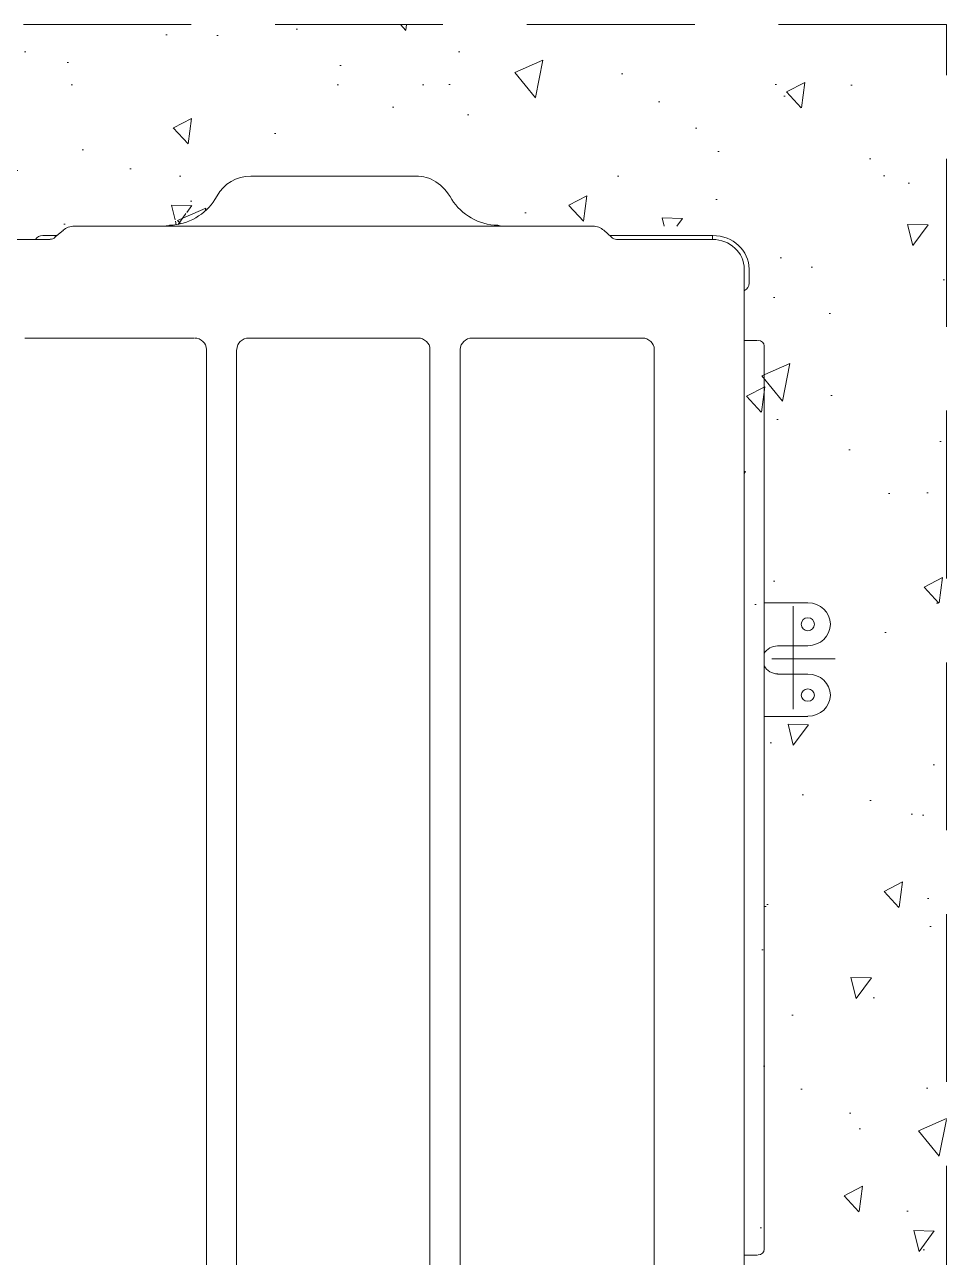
# Model space of a CAD drawing. Header units: millimetres. Extents: x -44713 to 26888, y -13000 to 43000.
# Drawn here: x 13656.7 to 14000, y 20020.9 to 20480 of the extents above; entities that cross this region are included whole.
import ezdxf

# ---------------------------------------------------------------- set-up
doc = ezdxf.new("R2010")
doc.units = ezdxf.units.MM
doc.header["$MEASUREMENT"] = 0
doc.linetypes.add('1735 X DT-5BR-RFP$0$DASH2', pattern=[0.375, 0.25, -0.125])
doc.layers.add('00-First Floor Projection', color=1, linetype='Continuous')
doc.layers.add('1735 X DT-5BR-RFP$0$0-MEP', color=251, linetype='Continuous', lineweight=20)

# ---------------------------------------------------------------- blocks, each defined once
blk = doc.blocks.new('1735 X DT-5BR-RFP$0$CU')
at = {"lineweight": 9, "ltscale": 0.1}
h = blk.add_hatch(dxfattribs=at)
h.set_pattern_fill('AR-CONC', color=256, scale=0.5, angle=32.50811999183522)
h.set_pattern_definition([(82.50811999183522, (0, 0), (81.10254330095633, 42.23392577497985), [9.525, -104.775]), (27.50811999183522, (0, 0), (-66.1994597641496, 71.09033509234848), [7.62, -83.820292085]), (132.9595646918352, (6.758523744466583, 3.519482244955815), (14.90308542681691, 113.3242574543215), [8.0950044, -89.0451223]), (78.69231999183522, (-13.65044587371189, 21.42020838948263), (125.5997257437213, 55.11406200192461), [14.2875, -157.1625]), (129.1436776018352, (-3.183817869457497, 26.01305301841987), (33.61750201465298, 168.1218785817081), [12.14251157, -133.56780408]), (23.6922711618352, (-13.65044587371189, 21.42020838948263), (33.61750202360966, 168.1218785801892), [11.429983535, -125.72986596]), (53.50811999183522, (0.4722697894573944, 22.89037922896792), (91.40900410328017, -2.380665639056851), [9.525, -104.775]), (358.5081199918352, (0.4722697894573944, 22.89037922896792), (-23.43377039453712, 94.2710602366183), [7.62, -83.82]), (103.9595649918352, (8.08968680935951, 22.69199040262853), (67.97523331074093, 91.89039490757936), [8.0950044, -89.04496879999999]), (70.00811999183523, (0, 0), (-21.41841449266676, 36.48321583742752), [0, -82.80399999999999, 0, -85.08999999999999, 0, -84.13749999999999]), (40.00811999183522, (0, 0), (1.255542939637092, 60.19698770824607), [0, -48.514, 0, -80.899, 0, -32.0675]), (0.008119991835219147, (-23.88353235427313, -15.22024714918876), (58.71217940796659, 34.01892106647043), [0, -31.75, 0, -99.06, 0, -131.445]), (350.0081199918353, (-34.59363654901445, -22.04547008604471), (55.62746051659537, 50.52500215303928), [0, -41.275, 0, -65.786, 0, -93.345])])
h.paths.add_polyline_path([(-395.2321804501119, -112.027635118541), (-371.195089462045, -128.7859550715281), (-295.8544211835325, -128.4562289905363), (-272.9062556020396, -112.0489274971637), (-273.5281810198928, -112.0803437644649), (-274.1483610483072, -112.1311913262635), (-274.766102336844, -112.201157901823), (-275.3809171059997, -112.2899383425632), (-275.9923175762722, -112.3972274999046), (-276.5998159681578, -112.5227202252675), (-277.2029245021539, -112.6661113700719), (-277.8011553987574, -112.8270957857382), (-278.3940208784649, -113.0053683236865), (-278.9810331617734, -113.2006238353371), (-279.5617044691792, -113.4125571721098), (-280.135547021181, -113.6408631854257), (-280.7020730382753, -113.8852367267047), (-281.260794740957, -114.1453726473663), (-281.811224349725, -114.4209657988315), (-282.3528740850757, -114.7117110325203), (-282.8852561675052, -115.0173031998525), (-283.4078828175116, -115.3374371522491), (-283.9202662555936, -115.6718077411307), (-284.4219187022425, -116.0201098179152), (-284.9123523779613, -116.3820382340253), (-285.3910795032434, -116.7572878408803), (-285.857612298587, -117.1455534899002), (-286.3114629844881, -117.5465300325054), (-286.7521437814451, -117.9599123201166), (-287.1791669099536, -118.3853952041529), (-287.5920445905118, -118.8226735360355), (-287.9902890436134, -119.271442167183), (-288.3734124897601, -119.7313959490195), (-288.7409271494471, -120.2022297329623), (-289.0923452431691, -120.6836383704302), (-289.4271789914256, -121.1753167128455), (-289.7449406147135, -121.6769596116306), (-289.7823728331305, -121.7335422717349), (-290.613920628692, -122.9902235978662), (-291.0534205775628, -123.7747451156106), (-291.5428628323642, -124.52317652062), (-292.0797515880421, -125.2340409210802), (-292.6615910395412, -125.9058614251754), (-293.2858853818073, -126.5371611410915), (-293.9501388097851, -127.1264631770132), (-294.6518555184207, -127.6722906411263), (-295.3885397026589, -128.1731666416152), (-296.157695557445, -128.6276142866658), (-296.9568272777254, -129.0341566844633), (-297.7834390584445, -129.3913169431926), (-298.6350350945473, -129.6976181710389), (-299.5091195809796, -129.9515834761875), (-300.4031967126875, -130.1517359668239), (-301.3147706846152, -130.2965987511329), (-302.2413456917093, -130.3846949373), (-303.1804259289254, -130.4145476335107), (-364.6203752431205, -130.4145476335107), (-365.1898010122152, -130.4035298794015), (-365.7555730021945, -130.3704567393594), (-366.3172984153127, -130.3153005596093), (-366.874609097982, -130.2380332095397), (-367.4271368966207, -130.1386265585384), (-367.9745136576428, -130.0170524759938), (-368.5163712274661, -129.8732828312932), (-369.0523414525056, -129.7072894938253), (-369.5820561791785, -129.5190443329781), (-370.1051472538996, -129.3085192181391), (-370.6212465230832, -129.0756860186978), (-371.129985833147, -128.8205166040408), (-371.6309970305077, -128.5429828435554), (-372.1239119615802, -128.2430566066321), (-372.6083624727802, -127.9207097626577), (-373.0839804105231, -127.5759141810202), (-373.550397621226, -127.2086417311072), (-374.0072459513064, -126.8188642823078), (-374.4541572471758, -126.4065537040096), (-374.8907633552544, -125.9716818656004), (-375.3166961219548, -125.5142206364683), (-375.7315873936951, -125.0341418860028), (-376.1350690168914, -124.5314174835895), (-376.5267728379582, -124.0060192986175), (-376.9063307033132, -123.4579192004727), (-377.27337445937, -122.887089058551), (-377.627535952545, -122.2935007422327), (-377.9684470292561, -121.6771261209063), (-378.3104228803555, -121.1750488958545), (-378.6669722852673, -120.6821182576867), (-379.0377639438217, -120.1987211114052), (-379.4224665558554, -119.7252443620093), (-379.8207488211945, -119.2620749145001), (-380.2322794396781, -118.8095996738802), (-380.6567271111338, -118.3682055451514), (-381.0937605353963, -117.9382794333119), (-381.5430484122964, -117.5202082433642), (-382.0042594416656, -117.1143788803108), (-382.4770623233399, -116.7211782491527), (-382.961125757151, -116.3409932548892), (-383.4561184429251, -115.9742108025229), (-383.9617090805041, -115.6212177970512), (-384.4775663697135, -115.2824011434829), (-385.0033590103898, -114.9581477468108), (-385.5387557023644, -114.6488445120412), (-386.0834251454652, -114.3548783441728), (-386.6370360395307, -114.0766361482089), (-387.199257084389, -113.8145048291485), (-387.769756979875, -113.5688712919946), (-388.348204425822, -113.3401224417457), (-388.9342681220574, -113.1286451834056), (-389.5276167684199, -112.9348264219735), (-390.1279190647393, -112.759053062452), (-390.7348437108456, -112.6017120098415), (-391.3480594065728, -112.4631901691429), (-391.967234851754, -112.3438744453578), (-392.5920387462212, -112.2441517434869), (-393.2221397898073, -112.1644089685319), (-393.857206682344, -112.1050330254932), (-394.4969081236642, -112.0664108193723), (-395.1409128135995, -112.0489292551703)], flags=16)
h.paths.add_polyline_path([(-325.2810833548409, 818.514959524106), (-321.1406515934687, 819.3932734728836), (-317.0128324743422, 820.1597155109895), (-312.8959022592272, 820.8147017098798), (-308.7881372099234, 821.3586481410064), (-304.6878135881798, 821.7919708758244), (-300.5932076557828, 822.115085985792), (-296.502595674519, 822.3284095423625), (-292.4142539061524, 822.4323576169907), (-288.3264586124673, 822.4273462811323), (-284.2374860552433, 822.3137916062427), (-280.1456124962501, 822.0921096637768), (-276.0491141972699, 821.7627165251896), (-271.9462674200699, 821.3260282619369), (-267.8353484264435, 820.7824609454742), (-263.7146334781484, 820.1324306472537), (-259.5823988369798, 819.3763534387352), (-255.4376267187607, 818.5148008351731), (-254.1931195255677, 818.2131431585731), (-252.8837463938629, 817.7370319252535), (-252.6411048883054, 817.6488080152563), (-251.8030032860269, 817.3430654348231), (-250.9832485659217, 816.9959138676751), (-250.1837136060779, 816.6088995707439), (-249.4062712845379, 816.183568800942), (-248.6527944793309, 815.7214678151753), (-247.9251560684941, 815.2241428703549), (-247.2252289300575, 814.6931402233843), (-246.5548859420585, 814.1300061311781), (-245.9159999825281, 813.5362868506379), (-245.1335584071935, 812.7190384543944), (-244.4118922096378, 811.8558770436049), (-243.7551490394759, 810.9502269372879), (-243.1674765463208, 810.0055124544599), (-242.6530223797874, 809.0251579141401), (-242.2159341894898, 808.0125876353469), (-241.8603596250416, 806.971225937097), (-241.5904463360563, 805.9044971384064), (-241.4103632565894, 804.8160002710238), (-241.4103632565912, 803.339653301853), (-240.7771906245503, 791.334407631277), (-240.6042068913672, 790.8190914685254), (-338.3880950322817, 790.8190915021198), (-340.2560256035791, 790.819091509087), (-339.9364186571328, 791.4937106369018), (-339.6315605636992, 803.3396533018613), (-339.6315605134074, 804.5853289595266), (-339.63152400147, 804.8161863511124), (-339.3910941900318, 805.8947254968424), (-339.0995036521683, 806.9333040956327), (-338.7564789979584, 807.9318224682467), (-338.3617468374802, 808.8901809354419), (-337.9150337808194, 809.8082798179657), (-337.4160664380503, 810.6860194365835), (-336.8645714192541, 811.5233001120539), (-336.2602753345134, 812.3200221651266), (-335.6029047939056, 813.0760859165653), (-334.8921864075105, 813.7913916871245), (-334.1278467854091, 814.4658397975645), (-333.3096125376846, 815.0993305686395), (-332.4372102744083, 815.691764321107), (-331.5103666056701, 816.2430413757237), (-330.528808141543, 816.7530620532523), (-329.4922614921081, 817.2217266744411), (-328.4006435863039, 817.6488664634971), (-326.8488041755124, 818.213143158573), (-325.5266252041172, 818.467668520099)], flags=16)
h.paths.add_polyline_path([(-312.895902259233, 820.8147017098794), (-317.0128324743446, 820.1597155109904), (-321.1406515934711, 819.3932734728829), (-325.2810833548396, 818.514959524104), (-325.5266252041172, 818.467668520099), (-326.8488041755117, 818.2131431585732), (-328.4006435863029, 817.6488664634958), (-329.4922614921072, 817.2217266744424), (-330.5288081415422, 816.7530620532508), (-331.5103666056675, 816.2430413757256), (-332.4372102744081, 815.6917643211067), (-333.3096125376828, 815.0993305686408), (-334.1278467854106, 814.4658397975668), (-334.8921864075101, 813.7913916871273), (-335.6029047939061, 813.0760859165664), (-336.2602753345137, 812.3200221651257), (-336.8645714192549, 811.5233001120548), (-337.4160664380512, 810.6860194365813), (-337.9150337808183, 809.8082798179663), (-338.3617468374822, 808.8901809354383), (-338.7564789979585, 807.9318224682489), (-339.0995036521674, 806.9333040956354), (-339.3910941900324, 805.8947254968429), (-339.6315605040936, 804.8160226047446), (-339.6315605636992, 803.3396533018575), (-339.9364186571329, 791.4937106369016), (-340.1845691647694, 790.969920147083), (-340.5952945104396, 790.8190915719373), (-361.0452321081077, 790.8190915866269), (-362.0782169702926, 790.8190915904797), (-359.2666937653455, 859.3521327338327), (-359.1767919195903, 859.859161187056), (-358.9545692332273, 860.3292093684776), (-358.6140628356796, 860.7325857221696), (-358.1767814578116, 861.0438102175324), (-357.6703468052257, 861.2432237704555), (-357.1267425100596, 861.3182309118303), (-327.7996388805208, 861.6175545614684), (-298.4717794506749, 861.3927584244359), (-291.1380806757857, 860.789850316072), (-283.9658291022498, 859.2367091705082), (-277.0950417862453, 856.763657027485), (-270.659861566264, 853.4189768884908), (-264.7859266408432, 849.267969113886), (-259.5879167143088, 844.3916756414724), (-256.4344231710858, 840.5768124271023), (-253.7550007125654, 836.4570553398219), (-251.5830182690214, 832.0837108419429), (-249.2514534700945, 826.0245623395494), (-247.3596076503738, 819.8327935107642), (-245.915999995332, 813.5362868625373), (-246.5548859420561, 814.1300061311763), (-247.2252289300588, 814.6931402233855), (-247.9251560684916, 815.2241428703537), (-248.6527944793278, 815.7214678151745), (-249.4062712845395, 816.1835688009442), (-250.1837136060798, 816.6088995707454), (-250.9832485659226, 816.995913867675), (-251.8030032860333, 817.3430654348258), (-252.6411048885475, 817.6488080153179), (-252.8837463938629, 817.7370319252535), (-254.1931195255676, 818.2131431585728), (-255.4376267187615, 818.5148008351736), (-259.5823988369838, 819.3763534387364), (-263.7146334781545, 820.1324306472554), (-267.8353484264489, 820.7824609454747), (-271.946267420071, 821.3260282619373), (-276.0491141972725, 821.7627165251902), (-280.1456124962528, 822.0921096637767), (-284.2374860552418, 822.3137916062427), (-288.3264586124671, 822.4273462811323), (-292.414253906156, 822.4323576169907), (-296.5025956745176, 822.3284095423624), (-300.5932076557855, 822.1150859857926), (-304.687813588176, 821.7919708758254), (-308.7881372099162, 821.3586481410059)], flags=16)
h.paths.add_polyline_path([(-134.8078217342648, -41.43622178969963), (-156.317303823734, -41.43622178969963), (-156.3173038237339, 470.9344189653183), (-134.8078217342648, 470.9344189653183)], flags=16)
h.paths.add_polyline_path([(-156.3286865350165, 555.5049961096229), (-156.3286865350165, 597.7973821646156), (-119.5257324843083, 597.7742243544797), (-119.5257324843083, 555.481838299487)], flags=16)
h.paths.add_polyline_path([(-519.0436849731896, 555.5049954630083), (-519.0436849731896, 597.7228549009742), (-486.9173038389343, 597.7228549009743), (-486.9173038389343, 555.5049954630083)], flags=16)
h.paths.add_polyline_path([(-494.4146999035721, 28.52348356219788), (-519.0410606257301, 28.52348356219788), (-519.0410606257302, 70.75198822082167), (-494.4146999035722, 70.75198822082166)], flags=16)
h.paths.add_polyline_path([(-369.9512417313108, -130.4145466798363), (-300.0398163453441, -130.0774636658666), (-340.6288102110809, -130.4145476335107)], flags=16)
h.paths.add_polyline_path([(-562.229982714136, 863.2178195005836), (-562.229982714136, -186.7820873870878), (-81.9173040386595, -186.7820873870878), (-81.9173040386595, 863.2178195005836)])
h.paths.add_polyline_path([(-398.5529425297, -111.7614656402664), (-369.9512417313108, -130.4145466798363), (-300.0398163453441, -130.0774636658666), (-271.3121638966195, -111.7614656402664), (-156.3173038983577, -111.7614656402664), (-156.3173038767181, 790.819091439568), (-486.9173039976195, 790.8190914395677), (-486.9173040192591, -111.7614656402665)], flags=16)
at = {"linetype": '1735 X DT-5BR-RFP$0$DASH2', "lineweight": 9, "ltscale": 250}
blk.add_lwpolyline([(-81.9173040386595, 863.2178195005836), (-562.229982714136, 863.2178195005836), (-562.229982714136, -186.7820873870878), (-81.9173040386595, -186.7820873870878)], close=True, dxfattribs=at)
at = {"lineweight": 20}
for points in [[(-486.9173040386686, 313.146236229557), (-486.9173040386686, 313.146236229557), (-486.9173040386668, -95.69908924041374), (-486.9173040386668, -95.69908924041374)], [(-494.4146996733198, 269.2390959745826), (-494.4146997329226, 270.4173353201259), (-493.371286928319, 271.3826392179908), (-492.1116028424749, 271.3826392179908)], [(-486.9173039194575, 271.4429700857581), (-486.9173039194575, 271.4429700857581), (-491.9256858822337, 271.4429700857581), (-491.9256858822337, 271.4429700857581)], [(-494.4146999713412, -67.14099283156975), (-494.4146999713412, -67.14099283156975), (-494.4146997329226, 269.4165413862647), (-494.4146997329226, 269.4165413862647)], [(-499.4344642158976, 54.98772077621834), (-497.3059020635137, 54.98772077622561), (-495.3518742319593, 53.84852008880989), (-494.4146999117365, 52.05986766875867)], [(-494.3995227810356, 47.48886947693973), (-495.3518740531435, 45.70021801055555), (-497.2907249924174, 44.57166318954842), (-499.4192873832217, 44.57166318954114)], [(-492.1116029616824, -69.18161697326286), (-493.371287107133, -69.18161697326286), (-494.4146997925272, -68.28019304213376), (-494.4146997925291, -67.16583557067497)], [(-486.9173039194575, -69.18161697326286), (-486.9173039194575, -69.18161697326286), (-491.9256857630244, -69.18161697326286), (-491.9256857630244, -69.18161697326286)], [(-488.780270158908, -90.50348110137566), (-488.7802703377238, -89.36428041396721), (-488.1352513429138, -88.31025333343132), (-487.0804557796964, -87.73533077178581)], [(-488.7802701589098, -90.46444292007072), (-488.7802701589098, -90.46444292007072), (-488.7802702781191, -95.70973558364494), (-488.7802702781191, -95.70973558364494)], [(-475.2614336606493, -108.255140017849), (-482.7284754511329, -108.2551395410192), (-488.780270278121, -102.6478583329736), (-488.7802703377256, -95.74877424178703)], [(-475.0982816812029, -106.8036353105199), (-481.6433262821665, -106.8036353105126), (-486.9173040982714, -101.859999846798), (-486.9173039194593, -95.74877328811272)], [(-475.2616031166544, -108.255140017849), (-463.3943836089602, -108.2551395410192), (-436.7900914546462, -108.255140017849), (-436.7900914546462, -108.255140017849)], [(-475.098430335187, -106.8036353105126), (-463.7045320269099, -106.8036348336755), (-439.4197742935648, -106.8036343568383), (-439.4197742935648, -106.8036343568383)], [(-475.0603395697108, -106.7894389146313), (-475.0603395697108, -106.7894389146313), (-475.0603396293172, -108.2551404946789), (-475.0603396293172, -108.2551404946789)], [(-439.4197742935648, -106.8036343568383), (-438.7102534767637, -106.8675148004113), (-438.0121155377856, -107.1407820695458), (-437.4923059937009, -107.6305310243188)], [(-437.5464805361262, -107.5808469766198), (-437.5464805361262, -107.5808469766198), (-434.6124864217272, -110.1963946336327), (-434.6124864217272, -110.1963946336327)], [(-230.1946237679949, -107.6802160256921), (-230.1946237679949, -107.6802160256921), (-233.3134795423975, -110.2957641595494), (-233.3134795423975, -110.2957641595494)], [(-231.1166212555418, -108.2551404946862), (-231.1166212555418, -108.2551404946862), (-225.8160838481417, -108.255140017849), (-225.8160838481417, -108.255140017849)], [(-230.3160389062396, -107.6305319779931), (-229.8076124187937, -107.1407820695458), (-229.0980916615954, -106.8675152772485), (-228.3620112535009, -106.8675157540856)], [(-228.3088921305171, -106.8036343568383), (-228.3088921305171, -106.8036343568383), (-178.8170800205698, -106.8036357873498), (-178.8170800205698, -106.8036357873498)], [(-222.8983220454684, -106.7291075700414), (-223.4750447269907, -107.6660205834924), (-224.5450171228877, -108.255140017849), (-225.6984627839556, -108.2551404946862)], [(-430.5564559694758, -111.7614647859155), (-432.0817357894412, -111.7614647859155), (-433.5273370739451, -111.1971885674939), (-434.6124864217272, -110.1963946336327)], [(-334.0085138675204, -111.7614657395898), (-334.0085138675204, -111.7614657395898), (-430.5564559694758, -111.7614647859082), (-430.5564559694758, -111.7614647859082)], [(-334.0085138675204, -111.7614657395898), (-334.0085138675204, -111.7614657395898), (-237.3695100542554, -111.7614647859227), (-237.3695100542554, -111.7614647859227)], [(-233.2186240550509, -110.1963955872998), (-234.3455097671977, -111.1971876138268), (-235.8442301746854, -111.7614647859082), (-237.3960697051498, -111.7614652627453)], [(-364.6203505989542, -130.4145481103478), (-369.9512417313108, -130.4145466798363), (-374.8495909568319, -127.5363795274316), (-377.9684470292559, -121.6771261209069)], [(-290.6139206286916, -122.9902235978661), (-292.9587538835058, -127.5363795274316), (-297.8305436965456, -130.4145481103478), (-303.1842002269277, -130.4145481103478)], [(-303.1424636241427, -130.4145476335107), (-303.1424636241427, -130.4145476335107), (-364.5824082490435, -130.4145476335107), (-364.5824082490435, -130.4145476335107)]]:
    blk.add_open_spline(points, degree=3, dxfattribs=at)
at = {"lineweight": 5, "ltscale": 100}
for points in [[(-453.4318603869906, 313.1462362295642), (-453.4318603869906, 313.1462362295642), (-453.4318606850138, -65.6752917283593), (-453.4318606850138, -65.6752917283593)], [(-381.113862335349, 313.1462371832313), (-381.113862335349, 313.1462371832313), (-381.1138626333723, -65.67529268203361), (-381.1138626333723, -65.67529268203361)], [(-369.8829456564436, 313.1462367063941), (-369.8829456564436, 313.1462367063941), (-369.8829455968371, -65.67529125152214), (-369.8829455968371, -65.67529125152214)], [(-297.8305434581289, 313.146237183224), (-297.8305434581289, 313.146237183224), (-297.8305435773382, -65.67529268203361), (-297.8305435773382, -65.67529268203361)], [(-286.6261863109121, 313.146236229557), (-286.6261863109121, 313.146236229557), (-286.6261862513056, -65.6752917283593), (-286.6261862513056, -65.6752917283593)], [(-448.9622593518743, -70.05819864211662), (-451.4247137304774, -70.05819816527946), (-453.4318605062017, -68.18082351623161), (-453.4318605658045, -65.8633849137841)], [(-381.178364455367, -65.86338443693967), (-381.1783643361559, -68.18082446990593), (-383.185511350297, -70.05819864211662), (-385.6517599221697, -70.05819816527219)], [(-365.3867848512164, -70.05819911895378), (-367.8757987615099, -70.05819816527946), (-369.882945775651, -68.18082351623161), (-369.8829457160464, -65.86338443694694)], [(-297.9253993627062, -65.86338491379138), (-297.9253992434988, -68.18082399306877), (-299.9173694845667, -70.05819911895378), (-302.3950007554522, -70.05819864211662)], [(-282.1414082046977, -70.05819816527946), (-284.6190394755831, -70.05819864211662), (-286.6261864301196, -68.18082399306877), (-286.6261864301196, -65.86338443694694)], [(-385.7845581170568, -70.05819911895378), (-385.7845581170568, -70.05819911895378), (-448.7611650225153, -70.05819816527946), (-448.7611650225153, -70.05819816527946)], [(-302.2204663154116, -70.05819911895378), (-302.2204663154116, -70.05819911895378), (-365.5044057961932, -70.05819816527946), (-365.5044057961932, -70.05819816527946)], [(-281.955491125249, -70.05819911896106), (-281.955491125249, -70.05819911896106), (-218.9637070890894, -70.05819911895378), (-218.9637070890894, -70.05819911895378)]]:
    blk.add_open_spline(points, degree=3, dxfattribs=at)
at = {"lineweight": 5}
for points in [[(-519.0278610583791, 62.90179519714729), (-519.0278609987727, 67.24566392959969), (-515.2677803632232, 70.75198869766609), (-510.6502041813364, 70.75198822082166)], [(-510.6084677573672, 70.81586866440193), (-510.6084677573672, 70.81586866440193), (-494.3995229002467, 70.81586961808352), (-494.3995229002467, 70.81586961808352)], [(-505.2168687578669, 29.74785833420174), (-505.2168687578669, 29.74785833420174), (-505.216868579053, 68.0974019056739), (-505.216868579053, 68.0974019056739)], [(-510.6502041217318, 55.0657971388282), (-515.267780363225, 55.06579761566536), (-519.0278609987745, 58.58276825013309), (-519.0278610583791, 62.90179519714729)], [(-510.6084676977625, 55.0657971388282), (-510.6084676977625, 55.0657971388282), (-499.3813450333128, 55.0657971388282), (-499.3813450333128, 55.0657971388282)], [(-520.8756504055491, 49.39463548721687), (-520.8756504055491, 49.39463548721687), (-497.2527827617159, 49.39463548721687), (-497.2527827617159, 49.39463548721687)], [(-519.0278610583773, 36.50853567184822), (-519.0278609987727, 40.9162838941993), (-515.2677804824343, 44.49713592590706), (-510.6502043005476, 44.49713592590706)], [(-510.6084678169736, 44.57166318954842), (-510.6084678169736, 44.57166318954842), (-499.3813449737063, 44.57166318954842), (-499.3813449737063, 44.57166318954842)], [(-510.6502041813364, 28.52348308624642), (-515.2677803036204, 28.52348308623914), (-519.0278609987727, 32.10433559479134), (-519.0278610583773, 36.50853567184822)], [(-510.6084676381597, 28.52348260940926), (-510.6084676381597, 28.52348260940926), (-494.3995229002467, 28.52348356309085), (-494.3995229002467, 28.52348356309085)]]:
    blk.add_open_spline(points, degree=3, dxfattribs=at)
for points in [[(-510.6502043005457, 65.2050383573951), (-509.2842819687357, 65.20503835740237), (-508.1877498027316, 64.16520719589607), (-508.1877499219408, 62.90179472030286), (-508.1877499219408, 62.90179472030286), (-508.1877496239176, 61.63838176789432), (-509.2842819687357, 60.60919694961194), (-510.6502043005457, 60.60919742645638), (-510.6502043005457, 60.60919742645638), (-512.0009495016566, 60.60919790329353), (-513.1126585599432, 61.63838176789432), (-513.1126585599413, 62.90179519714729), (-513.1126585599413, 62.90179519714729), (-513.1126586791506, 64.16520719589607), (-512.0009494420519, 65.20503931106941), (-510.6502043005457, 65.2050383573951)], [(-510.6502041813364, 38.9643829351844), (-509.2842816707125, 38.96438198151009), (-508.1877498027316, 37.86067085326795), (-508.1877496835223, 36.50853567184822), (-508.1877496835223, 36.50853567184822), (-508.1877497431287, 35.15640001358406), (-509.2842820283422, 34.07043247285037), (-510.6502044197532, 34.07043199600594), (-510.6502044197532, 34.07043199600594), (-512.0009496208659, 34.07043294968025), (-513.1126586195442, 35.15639905990975), (-513.1126585003385, 36.50853567184822), (-513.1126585003385, 36.50853567184822), (-513.1126586791524, 37.86067133011238), (-512.0009494420501, 38.96438245833997), (-510.6502041813364, 38.9643829351844)]]:
    blk.add_open_spline(points, degree=3, knots=[0, 0, 0, 0, 0.25, 0.25, 0.25, 0.25000001, 0.5, 0.5, 0.5, 0.50000001, 0.75, 0.75, 0.75, 0.75000001, 1, 1, 1, 1], dxfattribs=at)
at = {"lineweight": 20}
for points, knots in [([(-396.3704558011523, -111.7614647859155), (-396.3704558011523, -111.7614647859155), (-395.1411257978907, -112.0489270204052), (-395.1411257978907, -112.0489270204052), (-395.1411257978907, -112.0489270204052), (-388.0345356461039, -112.123454760891), (-381.6488487717143, -116.1053335183678), (-377.9684470292559, -121.6771261209069), (-377.9684470292559, -121.6771261209069), (-377.9684470292559, -121.6771261209069), (-377.9684470291956, -121.6771261210535), (-377.9684470290755, -121.6771261213453)], [0, 0, 0, 0, 0.3333333333333333, 0.3333333333333333, 0.3333333333333333, 0.3333333433333333, 0.6666666666666666, 0.6666666666666666, 0.6666666666666666, 0.6666666766666667, 0.6666700000184612, 0.6666700000184612, 0.6666700000184612, 0.6666700000184612]), ([(-290.6139206286916, -122.9902235978661), (-290.6139206286916, -122.9902235978661), (-289.7450425025472, -121.6771265977441), (-289.7450425025472, -121.6771265977441), (-289.7450425025472, -121.6771265977441), (-286.3454135056982, -116.1053335183606), (-279.7586327191821, -112.2867047303735), (-272.9062556025037, -112.0489274972497), (-272.9062556025037, -112.0489274972497), (-272.9062556025037, -112.0489274972497), (-271.3544158932218, -111.7614647859155), (-271.3544158932218, -111.7614647859155)], [0, 0, 0, 0, 0.3333333333333333, 0.3333333333333333, 0.3333333333333333, 0.3333333433333333, 0.6666666666666666, 0.6666666666666666, 0.6666666666666666, 0.6666666766666667, 1, 1, 1, 1])]:
    blk.add_open_spline(points, degree=3, knots=knots, dxfattribs=at)
blk = doc.blocks.new('1735 X DT-5BR-RFP')
at = {"layer": '1735 X DT-5BR-RFP$0$0-MEP', "extrusion": (0, 0, -1), "xscale": -1, "zscale": -1, "rotation": 180}
blk.add_blockref('1735 X DT-5BR-RFP$0$CU', (-13437.76983780279, 20293.19569129138), dxfattribs=at)

msp = doc.modelspace()

# ---------------------------------------------------------------- block references
at = {"layer": '00-First Floor Projection'}
msp.add_blockref('1735 X DT-5BR-RFP', (0, 0), dxfattribs=at)

doc.saveas('drawing.dxf')
